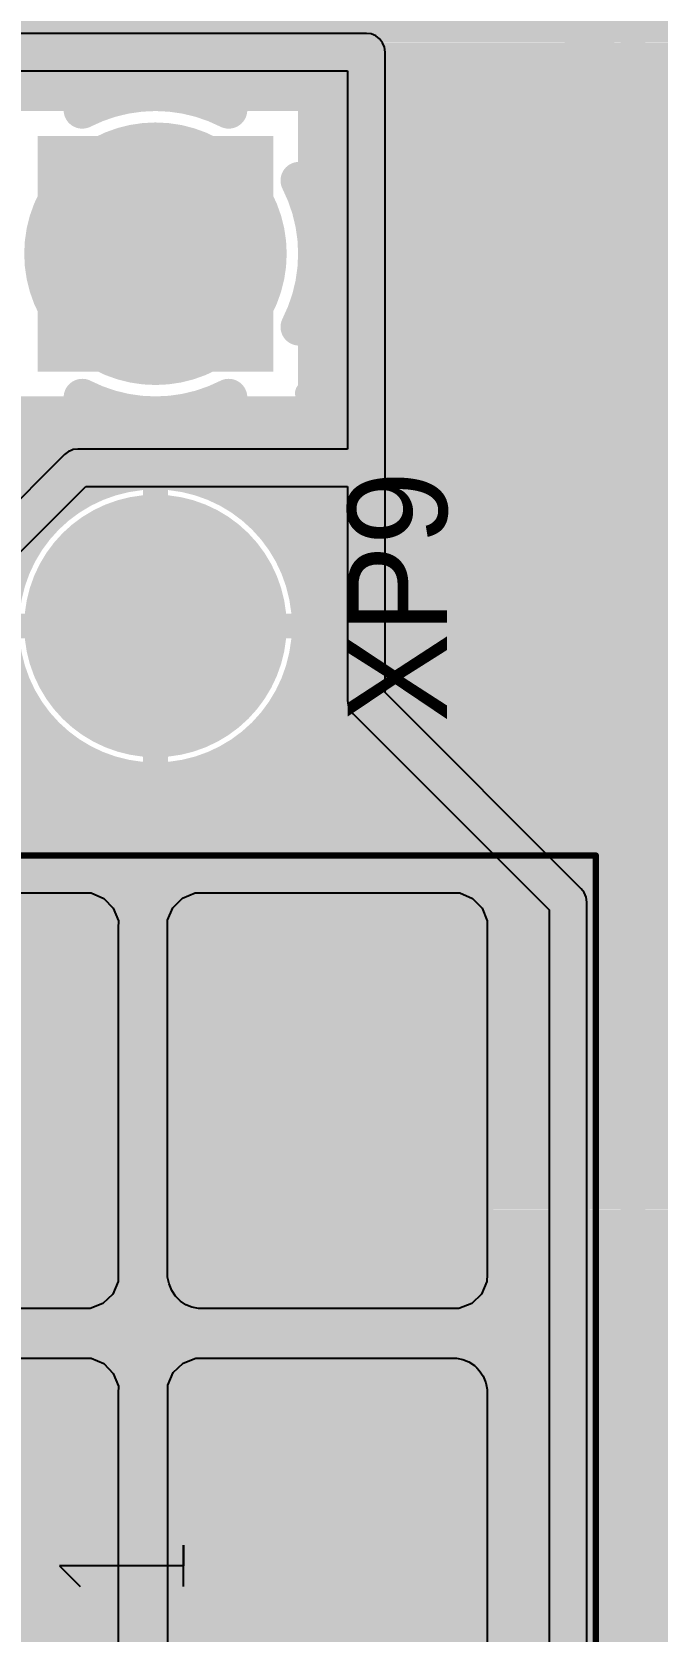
# Model space of a CAD drawing. Header units: millimetres. Extents: x 0.11 to 5.67, y 0.55 to 4.24.
# Drawn here: x 2.171 to 2.37, y 3.452 to 3.959 of the extents above; entities that cross this region are included whole.
import ezdxf

# ---------------------------------------------------------------- set-up
doc = ezdxf.new("R2010")
doc.units = ezdxf.units.MM
doc.header["$MEASUREMENT"] = 0
for name, color, linetype in [('BottomLayer', 5, 'Continuous'), ('BottomSolder', 6, 'Continuous'), ('InternalPlane1', 76, 'Continuous'), ('InternalPlane2', 16, 'Continuous'), ('Mechanical1', 6, 'Continuous'), ('Mechanical3', 76, 'Continuous'), ('MultiLayer', 9, 'Continuous'), ('PadHoleLayer', 156, 'Continuous'), ('TopLayer', 1, 'Continuous'), ('TopOverlay', 2, 'Continuous'), ('TopPaste', 8, 'Continuous'), ('TopSolder', 216, 'Continuous'), ('ViaHoleLayer', 16, 'Continuous')]:
    doc.layers.add(name, color=color, linetype=linetype)

# ---------------------------------------------------------------- blocks, each defined once
blk = doc.blocks.new('MIF2X01PRP_43')
at = {"layer": 'BottomLayer', "const_width": 0.03543}
blk.add_lwpolyline([(-0.01772, 0.11811, 1), (0.01772, 0.11811, 1)], format="xyb", close=True, dxfattribs=at)
at = {"layer": 'BottomLayer'}
blk.add_solid([(-0.03543, -0.03543), (0.03543, -0.03543), (-0.03543, 0.03543), (0.03543, 0.03543)], dxfattribs=at)
at = {"layer": 'BottomSolder', "const_width": 0.0374}
blk.add_lwpolyline([(-0.0187, 0.11811, 1), (0.0187, 0.11811, 1)], format="xyb", close=True, dxfattribs=at)
at = {"layer": 'BottomSolder'}
blk.add_solid([(-0.0374, -0.0374), (0.0374, -0.0374), (-0.0374, 0.0374), (0.0374, 0.0374)], dxfattribs=at)
at = {"layer": 'InternalPlane1', "const_width": 0.04165}
for points in [[(-0.02083, 0.11811, 1), (0.02083, 0.11811, 1)], [(-0.02083, 0, 1), (0.02083, 0, 1)]]:
    blk.add_lwpolyline(points, format="xyb", close=True, dxfattribs=at)
at = {"layer": 'InternalPlane2', "const_width": 0.01181}
for points in [[(-0.02324, 0.16371, -0.240079), (0.02324, 0.16371)], [(-0.0456, 0.09487, -0.240079), (-0.0456, 0.14135)], [(0.02324, 0.07251, -0.240079), (-0.02324, 0.07251)], [(-0.02324, 0.0456, -0.240079), (0.02324, 0.0456)], [(-0.0456, -0.02324, -0.240079), (-0.0456, 0.02324)], [(0.02324, -0.0456, -0.240079), (-0.02324, -0.0456)]]:
    blk.add_lwpolyline(points, format="xyb", dxfattribs=at)
at = {"layer": 'InternalPlane2', "const_width": 0.00591}
for points in [[(-0.02619, 0.16371, 1), (-0.02028, 0.16371, 1)], [(0.02028, 0.16371, 1), (0.02619, 0.16371, 1)], [(-0.04856, 0.14135, 1), (-0.04265, 0.14135, 1)], [(-0.04856, 0.09487, 1), (-0.04265, 0.09487, 1)], [(-0.02619, 0.07251, 1), (-0.02028, 0.07251, 1)], [(0.02028, 0.07251, 1), (0.02619, 0.07251, 1)], [(-0.02619, 0.0456, 1), (-0.02028, 0.0456, 1)], [(0.02028, 0.0456, 1), (0.02619, 0.0456, 1)], [(-0.04856, 0.02324, 1), (-0.04265, 0.02324, 1)], [(-0.04856, -0.02324, 1), (-0.04265, -0.02324, 1)], [(-0.02619, -0.0456, 1), (-0.02028, -0.0456, 1)], [(0.02028, -0.0456, 1), (0.02619, -0.0456, 1)]]:
    blk.add_lwpolyline(points, format="xyb", close=True, dxfattribs=at)
at = {"layer": 'MultiLayer', "const_width": 0.03543}
blk.add_lwpolyline([(-0.01772, 0.11811, 1), (0.01772, 0.11811, 1)], format="xyb", close=True, dxfattribs=at)
at = {"layer": 'MultiLayer'}
blk.add_solid([(-0.03543, -0.03543), (0.03543, -0.03543), (-0.03543, 0.03543), (0.03543, 0.03543)], dxfattribs=at)
at = {"layer": 'PadHoleLayer', "const_width": 0.02165}
for points in [[(-0.01083, 0.11811, 1), (0.01083, 0.11811, 1)], [(-0.01083, 0, 1), (0.01083, 0, 1)]]:
    blk.add_lwpolyline(points, format="xyb", close=True, dxfattribs=at)
at = {"layer": 'TopLayer', "const_width": 0.03543}
blk.add_lwpolyline([(-0.01772, 0.11811, 1), (0.01772, 0.11811, 1)], format="xyb", close=True, dxfattribs=at)
at = {"layer": 'TopLayer'}
blk.add_solid([(-0.03543, -0.03543), (0.03543, -0.03543), (-0.03543, 0.03543), (0.03543, 0.03543)], dxfattribs=at)
at = {"layer": 'TopOverlay', "const_width": 0.00787}
for points in [[(-0.14173, 0.04429), (-0.14173, -0.34941)], [(-0.04823, 0.04429), (-0.14173, 0.04429)]]:
    blk.add_lwpolyline(points, dxfattribs=at)
at = {"layer": 'TopOverlay', "const_width": 0.00394}
for points in [[(-0.1437, 0.04429, 1), (-0.13976, 0.04429, 1)], [(-0.1437, 0.04429, 1), (-0.13976, 0.04429, 1)], [(-0.0502, 0.04429, 1), (-0.04626, 0.04429, 1)]]:
    blk.add_lwpolyline(points, format="xyb", close=True, dxfattribs=at)
at = {"layer": 'TopSolder', "const_width": 0.0374}
blk.add_lwpolyline([(-0.0187, 0.11811, 1), (0.0187, 0.11811, 1)], format="xyb", close=True, dxfattribs=at)
at = {"layer": 'TopSolder'}
blk.add_solid([(-0.0374, -0.0374), (0.0374, -0.0374), (-0.0374, 0.0374), (0.0374, 0.0374)], dxfattribs=at)
blk = doc.blocks.new('D_PAK_TO_252AA__55')
at = {"layer": 'Mechanical1', "const_width": 0.00197}
for points in [[(-0.23031, 0.1437), (0.23031, 0.1437)], [(-0.23031, 0.1437), (-0.23031, -0.1437)], [(0.23031, 0.1437), (0.23031, -0.1437)], [(-0.23031, -0.1437), (0.23031, -0.1437)]]:
    blk.add_lwpolyline(points, dxfattribs=at)
at = {"layer": 'Mechanical1', "const_width": 0.000984}
for points in [[(-0.23081, 0.1437, 1), (-0.22982, 0.1437, 1)], [(-0.23081, 0.1437, 1), (-0.22982, 0.1437, 1)], [(0.22982, 0.1437, 1), (0.23081, 0.1437, 1)], [(0.22982, 0.1437, 1), (0.23081, 0.1437, 1)], [(-0.23081, -0.1437, 1), (-0.22982, -0.1437, 1)], [(-0.23081, -0.1437, 1), (-0.22982, -0.1437, 1)], [(0.22982, -0.1437, 1), (0.23081, -0.1437, 1)], [(0.22982, -0.1437, 1), (0.23081, -0.1437, 1)]]:
    blk.add_lwpolyline(points, format="xyb", close=True, dxfattribs=at)
at = {"layer": 'Mechanical3'}
for p, q in [((-0.11319, 0.02656), (-0.11319, 0.00032)), ((-0.08695, 0.00032), (-0.08695, 0.02656)), ((-0.07383, 0.02656), (-0.04759, 0.02656)), ((-0.04759, 0.02656), (-0.06071, 0.02656)), ((-0.06071, 0.02656), (-0.06071, -0.0128)), ((-0.02791, 0.02656), (-0.03447, 0.02)), ((-0.02791, -0.0128), (-0.02791, 0.02656)), ((0.00488, 0.02656), (-0.00168, 0.02)), ((0.00488, -0.0128), (0.00488, 0.02656)), ((-0.11319, 0.00032), (-0.10007, -0.0128)), ((-0.10007, -0.0128), (-0.08695, 0.00032)), ((-0.03447, -0.0128), (-0.02136, -0.0128)), ((-0.02136, -0.0128), (-0.02791, -0.0128)), ((-0.00168, -0.0128), (0.01144, -0.0128)), ((0.01144, -0.0128), (0.00488, -0.0128))]:
    blk.add_line(p, q, dxfattribs=at)
at = {"layer": 'TopLayer', "const_width": 0.03937}
for points in [[(-0.15453, 0.08976), (-0.1998, 0.08976)], [(-0.15453, -0.08976), (-0.1998, -0.08976)]]:
    blk.add_lwpolyline(points, dxfattribs=at)
at = {"layer": 'TopLayer'}
for points, const_width in [([(-0.20965, 0.08976, 1), (-0.18996, 0.08976, 1)], 0.01969), ([(-0.16437, 0.08976, 1), (-0.14469, 0.08976, 1)], 0.01969), ([(-0.05556, 0.09833, 1), (-0.04464, 0.09833, 1)], 0.01093), ([(0.20212, 0.09833, 1), (0.21304, 0.09833, 1)], 0.01093), ([(-0.20965, -0.08976, 1), (-0.18996, -0.08976, 1)], 0.01969), ([(-0.16437, -0.08976, 1), (-0.14469, -0.08976, 1)], 0.01969), ([(-0.05556, -0.09833, 1), (-0.04464, -0.09833, 1)], 0.01093), ([(0.20212, -0.09833, 1), (0.21304, -0.09833, 1)], 0.01093)]:
    blk.add_lwpolyline(points, format="xyb", close=True, dxfattribs=dict(at, const_width=const_width))
for points in [[(-0.0501, -0.10925), (0.20758, -0.10925), (-0.0501, 0.10925), (0.20758, 0.10925)], [(-0.06102, -0.09833), (0.2185, -0.09833), (-0.06102, 0.09833), (0.2185, 0.09833)]]:
    blk.add_solid(points, dxfattribs=at)
at = {"layer": 'TopOverlay'}
for points, const_width in [([(-0.20374, 0.13189, 1), (-0.21358, 0.13189, 1)], 0.00984), ([(-0.21604, 0.13189, 1), (-0.21112, 0.13189, 1)], 0.00492), ([(-0.2062, 0.13189, 1), (-0.20128, 0.13189, 1)], 0.00492), ([(-0.12106, 0.13189, 1), (-0.11713, 0.13189, 1)], 0.00394), ([(-0.12106, 0.13189, 1), (-0.11713, 0.13189, 1)], 0.00394), ([(-0.07776, 0.13189, 1), (-0.07382, 0.13189, 1)], 0.00394), ([(-0.12106, -0.13189, 1), (-0.11713, -0.13189, 1)], 0.00394), ([(-0.12106, -0.13189, 1), (-0.11713, -0.13189, 1)], 0.00394), ([(-0.07776, -0.13189, 1), (-0.07382, -0.13189, 1)], 0.00394)]:
    blk.add_lwpolyline(points, format="xyb", close=True, dxfattribs=dict(at, const_width=const_width))
at = {"layer": 'TopOverlay', "const_width": 0.00787}
for points in [[(-0.11909, 0.13189), (-0.11909, -0.13189)], [(-0.11909, 0.13189), (-0.07579, 0.13189)], [(-0.11909, -0.13189), (-0.07579, -0.13189)]]:
    blk.add_lwpolyline(points, dxfattribs=at)
at = {"layer": 'TopPaste'}
for p, q in [((-0.05792, 0.10594), (-0.05713, 0.10673)), ((-0.05713, 0.10673), (-0.05528, 0.10797)), ((-0.05528, 0.10797), (-0.05323, 0.10882)), ((-0.05323, 0.10882), (-0.05105, 0.10925)), ((-0.05105, 0.10925), (-0.04994, 0.10925)), ((-0.04994, 0.10925), (-0.04993, 0.10925)), ((-0.04993, 0.10925), (0.06, 0.10925)), ((0.06, 0.10925), (0.06216, 0.10925)), ((0.06216, 0.10925), (0.06615, 0.1076)), ((0.06615, 0.1076), (0.06921, 0.10454)), ((0.08969, 0.10594), (0.09047, 0.10673)), ((0.09047, 0.10673), (0.09232, 0.10797)), ((0.09232, 0.10797), (0.09438, 0.10882)), ((0.09438, 0.10882), (0.09656, 0.10925)), ((0.09656, 0.10925), (0.09767, 0.10925)), ((0.09767, 0.10925), (0.09767, 0.10925)), ((0.09767, 0.10925), (0.2076, 0.10925)), ((0.2076, 0.10925), (0.20976, 0.10925)), ((0.20976, 0.10925), (0.21375, 0.1076)), ((0.21375, 0.1076), (0.21681, 0.10454)), ((-0.06103, 0.09948), (-0.06062, 0.10153)), ((-0.06062, 0.10153), (-0.05982, 0.10347)), ((-0.05982, 0.10347), (-0.05866, 0.1052)), ((-0.05866, 0.1052), (-0.05792, 0.10594)), ((-0.05792, 0.10594), (-0.05792, 0.10594)), ((0.06921, 0.10454), (0.07086, 0.10055)), ((0.08658, 0.09948), (0.08698, 0.10153)), ((0.08698, 0.10153), (0.08778, 0.10347)), ((0.08778, 0.10347), (0.08895, 0.1052)), ((0.08895, 0.1052), (0.08968, 0.10594)), ((0.08968, 0.10594), (0.08969, 0.10594)), ((0.21681, 0.10454), (0.21846, 0.10055)), ((-0.06103, 0.09844), (-0.06103, 0.09948)), ((-0.06103, 0.01898), (-0.06103, 0.09844)), ((0.07086, 0.10055), (0.07086, 0.09839)), ((0.07086, 0.09839), (0.07086, 0.09839)), ((0.07086, 0.09839), (0.07086, 0.01866)), ((0.08657, 0.01898), (0.08658, 0.09844)), ((0.08658, 0.09844), (0.08658, 0.09948)), ((0.21846, 0.10055), (0.21846, 0.09839)), ((0.21846, 0.09839), (0.21847, 0.09839)), ((0.21847, 0.09839), (0.21847, 0.01866)), ((-0.06106, 0.0168), (-0.06103, 0.01898)), ((-0.05947, 0.01276), (-0.06106, 0.0168)), ((-0.06103, 0.01898), (-0.06103, 0.01898)), ((0.07083, 0.01648), (0.06911, 0.01249)), ((0.07086, 0.01866), (0.07083, 0.01648)), ((0.08654, 0.0168), (0.08657, 0.01898)), ((0.08814, 0.01276), (0.08654, 0.0168)), ((0.08657, 0.01898), (0.08657, 0.01898)), ((0.21843, 0.01648), (0.21671, 0.01249)), ((0.21847, 0.01866), (0.21843, 0.01648)), ((-0.05644, 0.00964), (-0.05947, 0.01276)), ((0.06911, 0.01249), (0.06598, 0.00945)), ((0.09116, 0.00964), (0.08814, 0.01276)), ((0.21671, 0.01249), (0.21359, 0.00945)), ((-0.05245, 0.00791), (-0.05644, 0.00964)), ((-0.05028, 0.00788), (-0.05245, 0.00791)), ((0.05976, 0.00788), (-0.05028, 0.00788)), ((0.06194, 0.00784), (0.05976, 0.00788)), ((0.05976, 0.00788), (0.05976, 0.00788)), ((0.06598, 0.00945), (0.06194, 0.00784)), ((0.09515, 0.00791), (0.09116, 0.00964)), ((0.09732, 0.00788), (0.09515, 0.00791)), ((0.20736, 0.00788), (0.09732, 0.00788)), ((0.20954, 0.00784), (0.20736, 0.00788)), ((0.20736, 0.00788), (0.20736, 0.00788)), ((0.21359, 0.00945), (0.20954, 0.00784)), ((-0.05931, -0.01245), (-0.05618, -0.00941)), ((-0.05618, -0.00941), (-0.05214, -0.0078)), ((-0.05214, -0.0078), (-0.04996, -0.00784)), ((-0.04996, -0.00784), (-0.04996, -0.00784)), ((-0.04996, -0.00784), (0.06008, -0.00784)), ((0.06008, -0.00784), (0.06225, -0.00787)), ((0.06225, -0.00787), (0.06624, -0.0096)), ((0.06624, -0.0096), (0.06926, -0.01272)), ((0.09047, -0.01033), (0.09232, -0.00909)), ((0.09232, -0.00909), (0.09438, -0.00824)), ((0.09438, -0.00824), (0.09656, -0.00781)), ((0.09656, -0.00781), (0.09767, -0.00781)), ((0.09767, -0.00781), (0.09767, -0.0078)), ((0.09767, -0.0078), (0.2076, -0.0078)), ((0.2076, -0.0078), (0.20976, -0.0078)), ((0.20976, -0.0078), (0.21375, -0.00946)), ((0.21375, -0.00946), (0.21681, -0.01251)), ((-0.06103, -0.01644), (-0.05931, -0.01245)), ((0.06926, -0.01272), (0.07086, -0.01676)), ((0.08698, -0.01552), (0.08778, -0.01359)), ((0.08778, -0.01359), (0.08895, -0.01185)), ((0.08895, -0.01185), (0.08968, -0.01111)), ((0.08968, -0.01111), (0.08969, -0.01111)), ((0.08969, -0.01111), (0.09047, -0.01033)), ((0.21681, -0.01251), (0.21846, -0.01651)), ((-0.06106, -0.01862), (-0.06103, -0.01644)), ((-0.06106, -0.09835), (-0.06106, -0.01862)), ((0.07086, -0.01676), (0.07083, -0.01894)), ((0.07083, -0.01894), (0.07083, -0.01894)), ((0.07083, -0.01894), (0.07083, -0.0984)), ((0.08657, -0.09808), (0.08658, -0.01862)), ((0.08658, -0.01757), (0.08698, -0.01552)), ((0.08658, -0.01862), (0.08658, -0.01757)), ((0.21846, -0.01651), (0.21846, -0.01867)), ((0.21846, -0.01867), (0.21847, -0.01867)), ((0.21847, -0.01867), (0.21847, -0.09839)), ((-0.06106, -0.10051), (-0.06106, -0.09835)), ((-0.06106, -0.09835), (-0.06106, -0.09835)), ((-0.05941, -0.1045), (-0.06106, -0.10051)), ((0.07083, -0.09944), (0.07042, -0.10149)), ((0.07083, -0.0984), (0.07083, -0.09944)), ((0.08654, -0.10025), (0.08657, -0.09808)), ((0.08814, -0.1043), (0.08654, -0.10025)), ((0.08657, -0.09808), (0.08657, -0.09808)), ((0.21843, -0.10057), (0.21671, -0.10457)), ((0.21847, -0.09839), (0.21843, -0.10057)), ((-0.05635, -0.10756), (-0.05941, -0.1045)), ((0.06772, -0.10591), (0.06693, -0.10669)), ((0.06846, -0.10516), (0.06772, -0.1059)), ((0.06772, -0.1059), (0.06772, -0.10591)), ((0.06962, -0.10343), (0.06846, -0.10516)), ((0.07042, -0.10149), (0.06962, -0.10343)), ((0.09116, -0.10742), (0.08814, -0.1043)), ((0.21671, -0.10457), (0.21359, -0.10761)), ((-0.05236, -0.10921), (-0.05635, -0.10756)), ((-0.0502, -0.10921), (-0.05236, -0.10921)), ((0.05973, -0.10921), (-0.0502, -0.10921)), ((0.06085, -0.10921), (0.05973, -0.10921)), ((0.05973, -0.10921), (0.05973, -0.10921)), ((0.06303, -0.10878), (0.06085, -0.10921)), ((0.06508, -0.10793), (0.06303, -0.10878)), ((0.06693, -0.10669), (0.06508, -0.10793)), ((0.09515, -0.10915), (0.09116, -0.10742)), ((0.09732, -0.10918), (0.09515, -0.10915)), ((0.20736, -0.10918), (0.09732, -0.10918)), ((0.20954, -0.10921), (0.20736, -0.10918)), ((0.20736, -0.10918), (0.20736, -0.10918)), ((0.21359, -0.10761), (0.20954, -0.10921))]:
    blk.add_line(p, q, dxfattribs=at)
at = {"layer": 'TopPaste', "const_width": 0.04535}
for points in [[(-0.15453, 0.08976), (-0.1998, 0.08976)], [(-0.15453, -0.08976), (-0.1998, -0.08976)]]:
    blk.add_lwpolyline(points, dxfattribs=at)
at = {"layer": 'TopPaste', "const_width": 0.02268}
for points in [[(-0.21114, 0.08976, 1), (-0.18846, 0.08976, 1)], [(-0.16587, 0.08976, 1), (-0.14319, 0.08976, 1)], [(-0.21114, -0.08976, 1), (-0.18846, -0.08976, 1)], [(-0.16587, -0.08976, 1), (-0.14319, -0.08976, 1)]]:
    blk.add_lwpolyline(points, format="xyb", close=True, dxfattribs=at)
at = {"layer": 'TopSolder', "const_width": 0.04331}
for points in [[(-0.15453, 0.08976), (-0.1998, 0.08976)], [(-0.15453, -0.08976), (-0.1998, -0.08976)]]:
    blk.add_lwpolyline(points, dxfattribs=at)
at = {"layer": 'TopSolder'}
for points, const_width in [([(-0.21063, 0.08976, 1), (-0.18898, 0.08976, 1)], 0.02165), ([(-0.16535, 0.08976, 1), (-0.1437, 0.08976, 1)], 0.02165), ([(-0.05655, 0.09833, 1), (-0.04365, 0.09833, 1)], 0.01289), ([(0.20113, 0.09833, 1), (0.21403, 0.09833, 1)], 0.01289), ([(-0.21063, -0.08976, 1), (-0.18898, -0.08976, 1)], 0.02165), ([(-0.16535, -0.08976, 1), (-0.1437, -0.08976, 1)], 0.02165), ([(-0.05655, -0.09833, 1), (-0.04365, -0.09833, 1)], 0.01289), ([(0.20113, -0.09833, 1), (0.21403, -0.09833, 1)], 0.01289)]:
    blk.add_lwpolyline(points, format="xyb", close=True, dxfattribs=dict(at, const_width=const_width))
for points in [[(-0.0501, -0.11122), (0.20758, -0.11122), (-0.0501, 0.11122), (0.20758, 0.11122)], [(-0.06299, -0.09833), (0.22047, -0.09833), (-0.06299, 0.09833), (0.22047, 0.09833)]]:
    blk.add_solid(points, dxfattribs=at)

msp = doc.modelspace()

# ---------------------------------------------------------------- linework, layer by layer
at = {"layer": 'BottomLayer', "const_width": 0.00787}
for points in [[(0.96036, 3.95964), (2.50595, 3.95964)], [(0.95572, 3.95176), (2.50921, 3.95176)], [(0.95029, 3.94389), (2.51451, 3.94389)], [(2.16142, 3.93799), (2.25984, 3.93799)], [(2.25984, 3.83957), (2.25984, 3.93799)], [(2.25984, 3.93601), (2.52306, 3.93601)], [(2.25984, 3.92814), (2.54288, 3.92814)], [(2.25984, 3.92027), (3.05989, 3.92027)], [(2.25984, 3.91239), (3.05643, 3.91239)], [(2.25984, 3.90452), (3.05458, 3.90452)], [(2.25984, 3.89664), (3.05416, 3.89664)], [(2.25984, 3.88877), (2.56761, 3.88877)], [(2.25984, 3.8809), (2.5441, 3.8809)], [(2.25984, 3.87302), (2.53206, 3.87302)], [(2.25984, 3.86515), (2.52359, 3.86515)], [(2.25984, 3.85727), (2.51721, 3.85727)], [(2.25984, 3.8494), (2.51233, 3.8494)], [(2.16142, 3.83957), (2.25984, 3.83957)], [(2.25984, 3.84153), (2.50865, 3.84153)], [(1.04626, 3.83365), (2.50598, 3.83365)], [(1.04626, 3.82578), (2.50422, 3.82578)], [(1.86224, 3.8179), (2.19682, 3.8179)], [(2.22444, 3.8179), (2.50331, 3.8179)], [(1.87797, 3.81003), (2.18109, 3.81003)], [(2.24017, 3.81003), (2.50321, 3.81003)], [(1.88625, 3.80216), (2.17281, 3.80216)], [(2.24845, 3.80216), (2.50392, 3.80216)], [(2.25381, 3.79428), (2.50546, 3.79428)], [(2.25726, 3.78641), (2.5079, 3.78641)], [(2.25921, 3.77853), (2.51132, 3.77853)], [(2.25984, 3.77066), (2.51587, 3.77066)], [(2.25921, 3.76279), (2.52184, 3.76279)], [(2.25725, 3.75491), (2.52971, 3.75491)], [(2.2538, 3.74704), (2.44941, 3.74704)], [(2.13628, 3.73916), (2.17282, 3.73916)], [(2.24844, 3.73916), (2.43332, 3.73916)], [(2.14395, 3.73129), (2.18111, 3.73129)], [(2.24015, 3.73129), (2.4243, 3.73129)], [(2.14739, 3.72342), (2.19688, 3.72342)], [(2.22438, 3.72342), (2.41818, 3.72342)], [(2.14764, 3.71554), (2.41393, 3.71554)], [(2.14764, 3.70767), (2.41112, 3.70767)], [(2.14764, 3.69979), (2.40953, 3.69979)], [(2.14764, 3.69192), (2.40906, 3.69192)], [(2.14764, 3.68405), (2.40968, 3.68405)], [(2.14764, 3.67617), (2.41143, 3.67617)], [(2.14764, 3.6683), (2.41442, 3.6683)], [(2.14764, 3.66042), (2.41889, 3.66042)], [(2.17101, 3.65255), (2.19356, 3.65255)], [(2.21924, 3.65255), (2.23982, 3.65255)], [(2.2655, 3.65255), (2.42532, 3.65255)], [(2.17942, 3.64468), (2.18515, 3.64468)], [(2.22765, 3.64468), (2.23141, 3.64468)], [(2.27391, 3.64468), (2.4349, 3.64468)], [(2.27744, 3.6368), (2.45344, 3.6368)], [(2.2782, 3.62893), (2.75709, 3.62893)], [(2.27648, 3.62105), (2.75709, 3.62105)], [(2.17709, 3.61318), (2.18748, 3.61318)], [(2.22532, 3.61318), (2.23374, 3.61318)], [(2.27158, 3.61318), (2.75709, 3.61318)], [(2.16312, 3.60531), (2.20145, 3.60531)], [(2.21135, 3.60531), (2.24771, 3.60531)], [(2.25761, 3.60531), (2.66382, 3.60531)], [(2.14764, 3.59743), (2.65053, 3.59743)], [(2.14764, 3.58956), (2.64326, 3.58956)], [(2.16914, 3.58168), (2.19543, 3.58168)], [(2.21737, 3.58168), (2.24169, 3.58168)], [(2.26363, 3.58168), (2.63868, 3.58168)], [(2.17872, 3.57381), (2.18585, 3.57381)], [(2.22695, 3.57381), (2.23211, 3.57381)], [(2.27321, 3.57381), (2.63596, 3.57381)], [(2.27716, 3.56594), (2.63474, 3.56594)], [(2.27824, 3.55806), (2.63491, 3.55806)], [(2.27684, 3.55019), (2.63649, 3.55019)], [(2.17794, 3.54231), (2.18663, 3.54231)], [(2.22617, 3.54231), (2.23289, 3.54231)], [(2.27243, 3.54231), (2.63964, 3.54231)], [(2.16671, 3.53444), (2.19786, 3.53444)], [(2.21494, 3.53444), (2.24412, 3.53444)], [(2.2612, 3.53444), (2.64478, 3.53444)], [(2.10083, 3.52657), (2.65303, 3.52657)], [(2.09296, 3.51869), (2.67057, 3.51869)], [(2.17392, 3.51082), (2.19065, 3.51082)], [(2.22215, 3.51082), (2.23691, 3.51082)], [(2.26841, 3.51082), (4.86229, 3.51082)], [(2.18061, 3.50294), (2.18395, 3.50294)], [(2.2751, 3.50294), (2.61321, 3.50294)], [(2.27786, 3.49507), (2.60083, 3.49507)], [(2.27801, 3.4872), (2.59401, 3.4872)], [(2.2756, 3.47932), (2.58981, 3.47932)], [(2.17509, 3.47145), (2.18948, 3.47145)], [(2.22331, 3.47145), (2.23574, 3.47145)], [(2.26957, 3.47145), (2.58745, 3.47145)], [(0.72047, 3.46357), (2.58662, 3.46357)], [(0.72047, 3.4557), (2.58723, 3.4557)], [(0.72047, 3.44783), (2.58936, 3.44783)]]:
    msp.add_lwpolyline(points, dxfattribs=at)
at = {"layer": 'BottomLayer'}
for points, const_width in [([(2.25787, 3.93799, 1), (2.26181, 3.93799, 1)], 0.00394), ([(2.25787, 3.93799, 1), (2.26181, 3.93799, 1)], 0.00394), ([(2.25787, 3.93601, 1), (2.26181, 3.93601, 1)], 0.00394), ([(2.25787, 3.92814, 1), (2.26181, 3.92814, 1)], 0.00394), ([(2.25787, 3.92027, 1), (2.26181, 3.92027, 1)], 0.00394), ([(2.25787, 3.91239, 1), (2.26181, 3.91239, 1)], 0.00394), ([(2.25787, 3.90452, 1), (2.26181, 3.90452, 1)], 0.00394), ([(2.25787, 3.89664, 1), (2.26181, 3.89664, 1)], 0.00394), ([(2.25787, 3.88877, 1), (2.26181, 3.88877, 1)], 0.00394), ([(2.25787, 3.8809, 1), (2.26181, 3.8809, 1)], 0.00394), ([(2.25787, 3.87302, 1), (2.26181, 3.87302, 1)], 0.00394), ([(2.25787, 3.86515, 1), (2.26181, 3.86515, 1)], 0.00394), ([(2.25787, 3.85727, 1), (2.26181, 3.85727, 1)], 0.00394), ([(2.25787, 3.8494, 1), (2.26181, 3.8494, 1)], 0.00394), ([(2.25787, 3.84153, 1), (2.26181, 3.84153, 1)], 0.00394), ([(2.25787, 3.83957, 1), (2.26181, 3.83957, 1)], 0.00394), ([(2.25787, 3.83957, 1), (2.26181, 3.83957, 1)], 0.00394), ([(2.25984, 3.77067, 1), (2.16142, 3.77067, 1)], 0.00787), ([(2.19485, 3.8179, 1), (2.19879, 3.8179, 1)], 0.00394), ([(2.22247, 3.8179, 1), (2.22641, 3.8179, 1)], 0.00394), ([(2.17912, 3.81003, 1), (2.18306, 3.81003, 1)], 0.00394), ([(2.2382, 3.81003, 1), (2.24214, 3.81003, 1)], 0.00394), ([(2.17084, 3.80216, 1), (2.17478, 3.80216, 1)], 0.00394), ([(2.24648, 3.80216, 1), (2.25042, 3.80216, 1)], 0.00394), ([(2.25184, 3.79428, 1), (2.25578, 3.79428, 1)], 0.00394), ([(2.25529, 3.78641, 1), (2.25923, 3.78641, 1)], 0.00394), ([(2.25724, 3.77853, 1), (2.26118, 3.77853, 1)], 0.00394), ([(2.25787, 3.77067, 1), (2.26181, 3.77067, 1)], 0.00394), ([(2.25787, 3.77066, 1), (2.26181, 3.77066, 1)], 0.00394), ([(2.25724, 3.76279, 1), (2.26118, 3.76279, 1)], 0.00394), ([(2.25528, 3.75491, 1), (2.25922, 3.75491, 1)], 0.00394), ([(2.25183, 3.74704, 1), (2.25577, 3.74704, 1)], 0.00394), ([(2.17086, 3.73916, 1), (2.17479, 3.73916, 1)], 0.00394), ([(2.24647, 3.73916, 1), (2.2504, 3.73916, 1)], 0.00394), ([(2.17915, 3.73129, 1), (2.18308, 3.73129, 1)], 0.00394), ([(2.23818, 3.73129, 1), (2.24211, 3.73129, 1)], 0.00394), ([(2.19491, 3.72342, 1), (2.19885, 3.72342, 1)], 0.00394), ([(2.22241, 3.72342, 1), (2.22635, 3.72342, 1)], 0.00394), ([(2.16904, 3.65255, 1), (2.17298, 3.65255, 1)], 0.00394), ([(2.19159, 3.65255, 1), (2.19553, 3.65255, 1)], 0.00394), ([(2.21727, 3.65255, 1), (2.22121, 3.65255, 1)], 0.00394), ([(2.23785, 3.65255, 1), (2.24179, 3.65255, 1)], 0.00394), ([(2.26353, 3.65255, 1), (2.26747, 3.65255, 1)], 0.00394), ([(2.17745, 3.64468, 1), (2.18139, 3.64468, 1)], 0.00394), ([(2.18318, 3.64468, 1), (2.18712, 3.64468, 1)], 0.00394), ([(2.22568, 3.64468, 1), (2.22961, 3.64468, 1)], 0.00394), ([(2.22944, 3.64468, 1), (2.23338, 3.64468, 1)], 0.00394), ([(2.27194, 3.64468, 1), (2.27587, 3.64468, 1)], 0.00394), ([(2.22756, 3.64136, 1), (2.2315, 3.64136, 1)], 0.00394), ([(2.22756, 3.64136, 1), (2.2315, 3.64136, 1)], 0.00394), ([(2.18032, 3.63898, 1), (2.18425, 3.63898, 1)], 0.00394), ([(2.18032, 3.63898, 1), (2.18425, 3.63898, 1)], 0.00394), ([(2.20049, 3.63041, 1), (2.2123, 3.63041, 1)], 0.01181), ([(2.24675, 3.63041, 1), (2.25856, 3.63041, 1)], 0.01181), ([(2.27547, 3.6368, 1), (2.27941, 3.6368, 1)], 0.00394), ([(2.27624, 3.62893, 1), (2.28017, 3.62893, 1)], 0.00394), ([(2.27628, 3.63041, 1), (2.28022, 3.63041, 1)], 0.00394), ([(2.27628, 3.63041, 1), (2.28022, 3.63041, 1)], 0.00394), ([(2.18032, 3.62185, 1), (2.18425, 3.62185, 1)], 0.00394), ([(2.18032, 3.62185, 1), (2.18425, 3.62185, 1)], 0.00394), ([(2.22756, 3.61946, 1), (2.2315, 3.61946, 1)], 0.00394), ([(2.22756, 3.61946, 1), (2.2315, 3.61946, 1)], 0.00394), ([(2.27451, 3.62105, 1), (2.27844, 3.62105, 1)], 0.00394), ([(2.17512, 3.61318, 1), (2.17906, 3.61318, 1)], 0.00394), ([(2.18551, 3.61318, 1), (2.18945, 3.61318, 1)], 0.00394), ([(2.22335, 3.61318, 1), (2.22728, 3.61318, 1)], 0.00394), ([(2.23177, 3.61318, 1), (2.23571, 3.61318, 1)], 0.00394), ([(2.26961, 3.61318, 1), (2.27354, 3.61318, 1)], 0.00394), ([(2.19948, 3.60531, 1), (2.20342, 3.60531, 1)], 0.00394), ([(2.20938, 3.60531, 1), (2.21332, 3.60531, 1)], 0.00394), ([(2.24574, 3.60531, 1), (2.24968, 3.60531, 1)], 0.00394), ([(2.25564, 3.60531, 1), (2.25958, 3.60531, 1)], 0.00394), ([(2.16717, 3.58168, 1), (2.17111, 3.58168, 1)], 0.00394), ([(2.19346, 3.58168, 1), (2.1974, 3.58168, 1)], 0.00394), ([(2.2154, 3.58168, 1), (2.21933, 3.58168, 1)], 0.00394), ([(2.23972, 3.58168, 1), (2.24366, 3.58168, 1)], 0.00394), ([(2.26166, 3.58168, 1), (2.26559, 3.58168, 1)], 0.00394), ([(2.17675, 3.57381, 1), (2.18069, 3.57381, 1)], 0.00394), ([(2.18388, 3.57381, 1), (2.18781, 3.57381, 1)], 0.00394), ([(2.22498, 3.57381, 1), (2.22892, 3.57381, 1)], 0.00394), ([(2.23014, 3.57381, 1), (2.23407, 3.57381, 1)], 0.00394), ([(2.27124, 3.57381, 1), (2.27518, 3.57381, 1)], 0.00394), ([(2.22756, 3.56951, 1), (2.2315, 3.56951, 1)], 0.00394), ([(2.22756, 3.56951, 1), (2.2315, 3.56951, 1)], 0.00394), ([(2.18032, 3.56713, 1), (2.18425, 3.56713, 1)], 0.00394), ([(2.18032, 3.56713, 1), (2.18425, 3.56713, 1)], 0.00394), ([(2.20049, 3.55856, 1), (2.2123, 3.55856, 1)], 0.01181), ([(2.24675, 3.55856, 1), (2.25856, 3.55856, 1)], 0.01181), ([(2.27519, 3.56594, 1), (2.27913, 3.56594, 1)], 0.00394), ([(2.27628, 3.55856, 1), (2.28022, 3.55856, 1)], 0.00394), ([(2.27628, 3.55856, 1), (2.28022, 3.55856, 1)], 0.00394), ([(2.27627, 3.55806, 1), (2.28021, 3.55806, 1)], 0.00394), ([(2.18032, 3.55, 1), (2.18425, 3.55, 1)], 0.00394), ([(2.18032, 3.55, 1), (2.18425, 3.55, 1)], 0.00394), ([(2.27487, 3.55019, 1), (2.27881, 3.55019, 1)], 0.00394), ([(2.22756, 3.54761, 1), (2.2315, 3.54761, 1)], 0.00394), ([(2.22756, 3.54761, 1), (2.2315, 3.54761, 1)], 0.00394), ([(2.17597, 3.54231, 1), (2.17991, 3.54231, 1)], 0.00394), ([(2.18466, 3.54231, 1), (2.1886, 3.54231, 1)], 0.00394), ([(2.2242, 3.54231, 1), (2.22814, 3.54231, 1)], 0.00394), ([(2.23092, 3.54231, 1), (2.23486, 3.54231, 1)], 0.00394), ([(2.27046, 3.54231, 1), (2.2744, 3.54231, 1)], 0.00394), ([(2.19589, 3.53444, 1), (2.19982, 3.53444, 1)], 0.00394), ([(2.21297, 3.53444, 1), (2.21691, 3.53444, 1)], 0.00394), ([(2.24215, 3.53444, 1), (2.24608, 3.53444, 1)], 0.00394), ([(2.25923, 3.53444, 1), (2.26317, 3.53444, 1)], 0.00394), ([(2.17195, 3.51082, 1), (2.17589, 3.51082, 1)], 0.00394), ([(2.18868, 3.51082, 1), (2.19261, 3.51082, 1)], 0.00394), ([(2.22018, 3.51082, 1), (2.22412, 3.51082, 1)], 0.00394), ([(2.23494, 3.51082, 1), (2.23887, 3.51082, 1)], 0.00394), ([(2.26644, 3.51082, 1), (2.27038, 3.51082, 1)], 0.00394), ([(2.17864, 3.50294, 1), (2.18258, 3.50294, 1)], 0.00394), ([(2.18199, 3.50294, 1), (2.18592, 3.50294, 1)], 0.00394), ([(2.27313, 3.50294, 1), (2.27707, 3.50294, 1)], 0.00394), ([(2.18032, 3.49922, 1), (2.18425, 3.49922, 1)], 0.00394), ([(2.18032, 3.49922, 1), (2.18425, 3.49922, 1)], 0.00394), ([(2.20049, 3.49065, 1), (2.2123, 3.49065, 1)], 0.01181), ([(2.22756, 3.5016, 1), (2.2315, 3.5016, 1)], 0.00394), ([(2.22756, 3.5016, 1), (2.2315, 3.5016, 1)], 0.00394), ([(2.24675, 3.49065, 1), (2.25856, 3.49065, 1)], 0.01181), ([(2.27589, 3.49507, 1), (2.27983, 3.49507, 1)], 0.00394), ([(2.27605, 3.4872, 1), (2.27998, 3.4872, 1)], 0.00394), ([(2.27628, 3.49065, 1), (2.28022, 3.49065, 1)], 0.00394), ([(2.27628, 3.49065, 1), (2.28022, 3.49065, 1)], 0.00394), ([(2.18032, 3.48208, 1), (2.18425, 3.48208, 1)], 0.00394), ([(2.18032, 3.48208, 1), (2.18425, 3.48208, 1)], 0.00394), ([(2.22756, 3.4797, 1), (2.2315, 3.4797, 1)], 0.00394), ([(2.22756, 3.4797, 1), (2.2315, 3.4797, 1)], 0.00394), ([(2.27364, 3.47932, 1), (2.27757, 3.47932, 1)], 0.00394), ([(2.17312, 3.47145, 1), (2.17705, 3.47145, 1)], 0.00394), ([(2.18751, 3.47145, 1), (2.19145, 3.47145, 1)], 0.00394), ([(2.22135, 3.47145, 1), (2.22528, 3.47145, 1)], 0.00394), ([(2.23377, 3.47145, 1), (2.23771, 3.47145, 1)], 0.00394), ([(2.26761, 3.47145, 1), (2.27154, 3.47145, 1)], 0.00394)]:
    msp.add_lwpolyline(points, format="xyb", close=True, dxfattribs=dict(at, const_width=const_width))
at = {"layer": 'BottomLayer', "const_width": 0.00787}
for points in [[(2.14764, 3.65374, -0.438683), (2.18228, 3.63898)], [(2.18228, 3.63898, -0.668884), (2.22953, 3.64136)], [(2.22953, 3.64136, -0.800211), (2.27825, 3.63041)], [(2.27825, 3.63041, -0.800211), (2.22953, 3.61946)], [(2.18228, 3.62185, -0.438683), (2.14764, 3.60709)], [(2.22953, 3.61946, -0.668884), (2.18228, 3.62185)], [(2.14764, 3.58189, -0.438683), (2.18228, 3.56713)], [(2.18228, 3.56713, -0.668884), (2.22953, 3.56951)], [(2.22953, 3.56951, -0.800211), (2.27825, 3.55856)], [(2.18228, 3.55, -0.838222), (2.13258, 3.55831)], [(2.27825, 3.55856, -0.800211), (2.22953, 3.54761)], [(2.22953, 3.54761, -0.668884), (2.18228, 3.55)], [(2.18228, 3.48208, -5.802349), (2.18228, 3.49922)], [(2.18228, 3.49922, -0.668884), (2.22953, 3.5016)], [(2.22953, 3.5016, -0.800211), (2.27825, 3.49065)], [(2.27825, 3.49065, -0.800211), (2.22953, 3.4797)], [(2.22953, 3.4797, -0.668884), (2.18228, 3.48208)]]:
    msp.add_lwpolyline(points, format="xyb", dxfattribs=at)
at = {"layer": 'InternalPlane1', "const_width": 0.02591}
for points in [[(2.14522, 3.63041, 1), (2.17112, 3.63041, 1)], [(2.19345, 3.63041, 1), (2.21935, 3.63041, 1)], [(2.2397, 3.63041, 1), (2.26561, 3.63041, 1)], [(2.14522, 3.55856, 1), (2.17112, 3.55856, 1)], [(2.19345, 3.55856, 1), (2.21935, 3.55856, 1)], [(2.2397, 3.55856, 1), (2.26561, 3.55856, 1)], [(2.14522, 3.49065, 1), (2.17112, 3.49065, 1)], [(2.19345, 3.49065, 1), (2.21935, 3.49065, 1)], [(2.2397, 3.49065, 1), (2.26561, 3.49065, 1)]]:
    msp.add_lwpolyline(points, format="xyb", close=True, dxfattribs=at)
at = {"layer": 'InternalPlane2'}
for p, q in [((2.27756, 3.95871), (1.00197, 3.95871)), ((2.2791, 3.95851), (2.27756, 3.95871)), ((2.28054, 3.95791), (2.2791, 3.95851)), ((2.28177, 3.95697), (2.28054, 3.95791)), ((2.28272, 3.95573), (2.28177, 3.95697)), ((2.28331, 3.9543), (2.28272, 3.95573)), ((2.28352, 3.95276), (2.28331, 3.9543)), ((2.28352, 3.74951), (2.28352, 3.95276)), ((2.01088, 3.9468), (2.2716, 3.9468)), ((2.2716, 3.9468), (2.2716, 3.82682)), ((2.18305, 3.82602), (2.18181, 3.82508)), ((2.18364, 3.82627), (2.18305, 3.82602)), ((2.18448, 3.82662), (2.18364, 3.82627)), ((2.18602, 3.82682), (2.18448, 3.82662)), ((2.2716, 3.82682), (2.18602, 3.82682)), ((2.18181, 3.82508), (2.09028, 3.73354)), ((2.10044, 3.72686), (2.18849, 3.81491)), ((2.18849, 3.81491), (2.2716, 3.81491)), ((2.2716, 3.81491), (2.2716, 3.74705)), ((2.2716, 3.74705), (2.27181, 3.74551)), ((2.27181, 3.74551), (2.27215, 3.74466)), ((2.27215, 3.74466), (2.2724, 3.74407)), ((2.34575, 3.68728), (2.28352, 3.74951)), ((2.2724, 3.74407), (2.27335, 3.74284)), ((2.27335, 3.74284), (2.33558, 3.6806)), ((2.34669, 3.68605), (2.34575, 3.68728)), ((2.34729, 3.68461), (2.34669, 3.68605)), ((2.34749, 3.68307), (2.34729, 3.68461)), ((2.33558, 3.6806), (2.33558, 3.43948)), ((2.34749, 3.43701), (2.34749, 3.68307))]:
    msp.add_line(p, q, dxfattribs=at)
at = {"layer": 'InternalPlane2', "const_width": 0.01181}
for points in [[(1.21654, 3.95276), (2.27756, 3.95276)], [(2.27756, 3.74705), (2.27756, 3.95276)], [(2.09449, 3.72933), (2.18602, 3.82087)], [(2.18602, 3.82087), (2.27756, 3.82087)], [(2.27756, 3.74705), (2.34154, 3.68307)], [(2.34154, 3.43701), (2.34154, 3.68307)]]:
    msp.add_lwpolyline(points, dxfattribs=at)
at = {"layer": 'InternalPlane2', "const_width": 0.00591}
for points in [[(2.27461, 3.95276, 1), (2.28051, 3.95276, 1)], [(2.27461, 3.95276, 1), (2.28051, 3.95276, 1)], [(2.18307, 3.82087, 1), (2.18898, 3.82087, 1)], [(2.18307, 3.82087, 1), (2.18898, 3.82087, 1)], [(2.27461, 3.82087, 1), (2.28051, 3.82087, 1)], [(2.27461, 3.74705, 1), (2.28051, 3.74705, 1)], [(2.27461, 3.74705, 1), (2.28051, 3.74705, 1)], [(2.33858, 3.68307, 1), (2.34449, 3.68307, 1)], [(2.33858, 3.68307, 1), (2.34449, 3.68307, 1)]]:
    msp.add_lwpolyline(points, format="xyb", close=True, dxfattribs=at)
at = {"layer": 'MultiLayer', "const_width": 0.01181}
for points in [[(2.20049, 3.63041, 1), (2.2123, 3.63041, 1)], [(2.24675, 3.63041, 1), (2.25856, 3.63041, 1)], [(2.20049, 3.55856, 1), (2.2123, 3.55856, 1)], [(2.24675, 3.55856, 1), (2.25856, 3.55856, 1)], [(2.20049, 3.49065, 1), (2.2123, 3.49065, 1)], [(2.24675, 3.49065, 1), (2.25856, 3.49065, 1)]]:
    msp.add_lwpolyline(points, format="xyb", close=True, dxfattribs=at)
at = {"layer": 'TopLayer', "const_width": 0.00787}
for points in [[(2.34449, 3.87205), (2.34449, 4.05512)], [(2.3622, 3.22854), (2.3622, 4.05512)], [(2.01083, 3.95964), (2.34449, 3.95964)], [(2.01083, 3.95176), (2.34449, 3.95176)], [(2.01083, 3.94389), (2.34449, 3.94389)], [(2.16142, 3.93799), (2.25984, 3.93799)], [(2.25984, 3.83957), (2.25984, 3.93799)], [(2.25984, 3.93601), (2.34449, 3.93601)], [(2.25984, 3.92814), (2.34449, 3.92814)], [(2.25984, 3.92027), (2.34449, 3.92027)], [(2.25984, 3.91239), (2.34449, 3.91239)], [(2.25984, 3.90452), (2.34449, 3.90452)], [(2.25984, 3.89664), (2.34449, 3.89664)], [(2.25984, 3.88877), (2.34449, 3.88877)], [(2.25984, 3.8809), (2.34449, 3.8809)], [(2.25984, 3.87302), (2.34449, 3.87302)], [(2.34449, 3.39173), (2.34449, 3.87205)], [(2.25984, 3.86515), (2.34449, 3.86515)], [(2.25984, 3.85727), (2.34449, 3.85727)], [(2.25984, 3.8494), (2.34449, 3.8494)], [(2.16142, 3.83957), (2.25984, 3.83957)], [(2.25984, 3.84153), (2.34449, 3.84153)], [(2.01083, 3.83365), (2.34449, 3.83365)], [(2.01083, 3.82578), (2.34449, 3.82578)], [(2.01083, 3.8179), (2.20969, 3.8179)], [(2.21157, 3.8179), (2.34449, 3.8179)], [(2.21063, 3.77067), (2.21063, 3.81398)], [(2.01083, 3.81003), (2.1845, 3.81003)], [(2.23676, 3.81003), (2.34449, 3.81003)], [(2.01083, 3.80216), (2.17541, 3.80216)], [(2.24585, 3.80216), (2.34449, 3.80216)], [(2.01083, 3.79428), (2.16971, 3.79428)], [(2.25155, 3.79428), (2.34449, 3.79428)], [(2.25518, 3.78641), (2.34449, 3.78641)], [(2.25721, 3.77853), (2.34449, 3.77853)], [(2.16732, 3.77067), (2.21063, 3.77067)], [(2.21063, 3.77067), (2.25394, 3.77067)], [(2.21063, 3.72736), (2.21063, 3.77067)], [(2.25787, 3.77066), (2.34449, 3.77066)], [(2.25721, 3.76279), (2.34449, 3.76279)], [(2.25517, 3.75491), (2.34449, 3.75491)], [(2.01083, 3.74704), (2.16972, 3.74704)], [(2.25154, 3.74704), (2.34449, 3.74704)], [(2.01083, 3.73916), (2.17542, 3.73916)], [(2.24584, 3.73916), (2.34449, 3.73916)], [(2.01083, 3.73129), (2.18453, 3.73129)], [(2.23673, 3.73129), (2.34449, 3.73129)], [(2.00981, 3.72342), (2.34449, 3.72342)], [(2.00438, 3.71554), (2.34449, 3.71554)], [(1.9965, 3.70767), (2.34449, 3.70767)], [(1.98863, 3.69979), (2.34449, 3.69979)], [(1.98075, 3.69192), (2.34449, 3.69192)], [(1.97288, 3.68405), (2.34449, 3.68405)], [(1.97065, 3.67617), (2.34449, 3.67617)], [(1.97067, 3.6683), (2.34449, 3.6683)], [(1.97067, 3.66042), (2.34449, 3.66042)], [(1.97067, 3.65255), (2.34449, 3.65255)], [(1.97067, 3.64468), (2.34449, 3.64468)], [(1.97067, 3.6368), (2.34449, 3.6368)], [(2.01059, 3.62893), (2.34449, 3.62893)], [(2.01944, 3.62105), (2.34449, 3.62105)], [(2.02404, 3.61318), (2.34449, 3.61318)], [(2.05381, 3.60531), (2.34449, 3.60531)], [(2.06122, 3.59743), (2.34449, 3.59743)], [(2.06513, 3.58956), (2.34449, 3.58956)], [(2.0668, 3.58168), (2.34449, 3.58168)], [(2.06656, 3.57381), (2.34449, 3.57381)], [(2.06438, 3.56594), (2.34449, 3.56594)], [(2.05978, 3.55806), (2.34449, 3.55806)], [(2.05092, 3.55019), (2.34449, 3.55019)], [(2.02165, 3.54231), (2.34449, 3.54231)], [(2.01582, 3.53444), (2.34449, 3.53444)], [(2.00341, 3.52657), (2.34449, 3.52657)], [(1.97067, 3.51869), (2.34449, 3.51869)], [(1.97067, 3.51082), (2.34449, 3.51082)], [(1.97067, 3.50294), (2.34449, 3.50294)], [(1.97067, 3.49507), (2.34449, 3.49507)], [(1.97067, 3.4872), (2.34449, 3.4872)], [(1.97067, 3.47932), (2.34449, 3.47932)], [(1.97067, 3.47145), (2.34449, 3.47145)], [(1.97067, 3.46357), (2.34449, 3.46357)], [(1.97067, 3.4557), (2.34449, 3.4557)], [(1.97067, 3.44783), (2.34449, 3.44783)]]:
    msp.add_lwpolyline(points, dxfattribs=at)
at = {"layer": 'TopLayer'}
for points, const_width in [([(2.34252, 3.95964, 1), (2.34646, 3.95964, 1)], 0.00394), ([(2.34252, 3.95176, 1), (2.34646, 3.95176, 1)], 0.00394), ([(2.34252, 3.94389, 1), (2.34646, 3.94389, 1)], 0.00394), ([(2.25787, 3.93799, 1), (2.26181, 3.93799, 1)], 0.00394), ([(2.25787, 3.93799, 1), (2.26181, 3.93799, 1)], 0.00394), ([(2.25787, 3.93601, 1), (2.26181, 3.93601, 1)], 0.00394), ([(2.34252, 3.93601, 1), (2.34646, 3.93601, 1)], 0.00394), ([(2.25787, 3.92814, 1), (2.26181, 3.92814, 1)], 0.00394), ([(2.34252, 3.92814, 1), (2.34646, 3.92814, 1)], 0.00394), ([(2.25787, 3.92027, 1), (2.26181, 3.92027, 1)], 0.00394), ([(2.34252, 3.92027, 1), (2.34646, 3.92027, 1)], 0.00394), ([(2.25787, 3.91239, 1), (2.26181, 3.91239, 1)], 0.00394), ([(2.34252, 3.91239, 1), (2.34646, 3.91239, 1)], 0.00394), ([(2.25787, 3.90452, 1), (2.26181, 3.90452, 1)], 0.00394), ([(2.34252, 3.90452, 1), (2.34646, 3.90452, 1)], 0.00394), ([(2.25787, 3.89664, 1), (2.26181, 3.89664, 1)], 0.00394), ([(2.34252, 3.89664, 1), (2.34646, 3.89664, 1)], 0.00394), ([(2.25787, 3.88877, 1), (2.26181, 3.88877, 1)], 0.00394), ([(2.34252, 3.88877, 1), (2.34646, 3.88877, 1)], 0.00394), ([(2.25787, 3.8809, 1), (2.26181, 3.8809, 1)], 0.00394), ([(2.34252, 3.8809, 1), (2.34646, 3.8809, 1)], 0.00394), ([(2.25787, 3.87302, 1), (2.26181, 3.87302, 1)], 0.00394), ([(2.34252, 3.87302, 1), (2.34646, 3.87302, 1)], 0.00394), ([(2.34252, 3.87205, 1), (2.34646, 3.87205, 1)], 0.00394), ([(2.34252, 3.87205, 1), (2.34646, 3.87205, 1)], 0.00394), ([(2.25787, 3.86515, 1), (2.26181, 3.86515, 1)], 0.00394), ([(2.34252, 3.86515, 1), (2.34646, 3.86515, 1)], 0.00394), ([(2.25787, 3.85727, 1), (2.26181, 3.85727, 1)], 0.00394), ([(2.34252, 3.85727, 1), (2.34646, 3.85727, 1)], 0.00394), ([(2.25787, 3.8494, 1), (2.26181, 3.8494, 1)], 0.00394), ([(2.34252, 3.8494, 1), (2.34646, 3.8494, 1)], 0.00394), ([(2.25787, 3.84153, 1), (2.26181, 3.84153, 1)], 0.00394), ([(2.25787, 3.83957, 1), (2.26181, 3.83957, 1)], 0.00394), ([(2.25787, 3.83957, 1), (2.26181, 3.83957, 1)], 0.00394), ([(2.34252, 3.84153, 1), (2.34646, 3.84153, 1)], 0.00394), ([(2.34252, 3.83365, 1), (2.34646, 3.83365, 1)], 0.00394), ([(2.34252, 3.82578, 1), (2.34646, 3.82578, 1)], 0.00394), ([(2.25787, 3.77067, 1), (2.16339, 3.77067, 1)], 0.00787), ([(2.20772, 3.8179, 1), (2.21166, 3.8179, 1)], 0.00394), ([(2.2096, 3.8179, 1), (2.21354, 3.8179, 1)], 0.00394), ([(2.34252, 3.8179, 1), (2.34646, 3.8179, 1)], 0.00394), ([(2.20866, 3.81398, 1), (2.2126, 3.81398, 1)], 0.00394), ([(2.18253, 3.81003, 1), (2.18647, 3.81003, 1)], 0.00394), ([(2.23479, 3.81003, 1), (2.23873, 3.81003, 1)], 0.00394), ([(2.34252, 3.81003, 1), (2.34646, 3.81003, 1)], 0.00394), ([(2.17344, 3.80216, 1), (2.17738, 3.80216, 1)], 0.00394), ([(2.24388, 3.80216, 1), (2.24782, 3.80216, 1)], 0.00394), ([(2.34252, 3.80216, 1), (2.34646, 3.80216, 1)], 0.00394), ([(2.16774, 3.79428, 1), (2.17168, 3.79428, 1)], 0.00394), ([(2.24958, 3.79428, 1), (2.25352, 3.79428, 1)], 0.00394), ([(2.34252, 3.79428, 1), (2.34646, 3.79428, 1)], 0.00394), ([(2.25321, 3.78641, 1), (2.25714, 3.78641, 1)], 0.00394), ([(2.34252, 3.78641, 1), (2.34646, 3.78641, 1)], 0.00394), ([(2.25525, 3.77853, 1), (2.25918, 3.77853, 1)], 0.00394), ([(2.34252, 3.77853, 1), (2.34646, 3.77853, 1)], 0.00394), ([(2.20866, 3.77067, 1), (2.2126, 3.77067, 1)], 0.00394), ([(2.20866, 3.77067, 1), (2.2126, 3.77067, 1)], 0.00394), ([(2.20866, 3.77067, 1), (2.2126, 3.77067, 1)], 0.00394), ([(2.20866, 3.77067, 1), (2.2126, 3.77067, 1)], 0.00394), ([(2.25197, 3.77067, 1), (2.25591, 3.77067, 1)], 0.00394), ([(2.25591, 3.77067, 1), (2.25984, 3.77067, 1)], 0.00394), ([(2.25591, 3.77066, 1), (2.25984, 3.77066, 1)], 0.00394), ([(2.34252, 3.77066, 1), (2.34646, 3.77066, 1)], 0.00394), ([(2.25524, 3.76279, 1), (2.25918, 3.76279, 1)], 0.00394), ([(2.34252, 3.76279, 1), (2.34646, 3.76279, 1)], 0.00394), ([(2.2532, 3.75491, 1), (2.25714, 3.75491, 1)], 0.00394), ([(2.34252, 3.75491, 1), (2.34646, 3.75491, 1)], 0.00394), ([(2.16775, 3.74704, 1), (2.17169, 3.74704, 1)], 0.00394), ([(2.24957, 3.74704, 1), (2.25351, 3.74704, 1)], 0.00394), ([(2.34252, 3.74704, 1), (2.34646, 3.74704, 1)], 0.00394), ([(2.17346, 3.73916, 1), (2.17739, 3.73916, 1)], 0.00394), ([(2.24387, 3.73916, 1), (2.2478, 3.73916, 1)], 0.00394), ([(2.34252, 3.73916, 1), (2.34646, 3.73916, 1)], 0.00394), ([(2.18256, 3.73129, 1), (2.1865, 3.73129, 1)], 0.00394), ([(2.23476, 3.73129, 1), (2.2387, 3.73129, 1)], 0.00394), ([(2.34252, 3.73129, 1), (2.34646, 3.73129, 1)], 0.00394), ([(2.20866, 3.72736, 1), (2.2126, 3.72736, 1)], 0.00394), ([(2.34252, 3.72342, 1), (2.34646, 3.72342, 1)], 0.00394), ([(2.34252, 3.71554, 1), (2.34646, 3.71554, 1)], 0.00394), ([(2.34252, 3.70767, 1), (2.34646, 3.70767, 1)], 0.00394), ([(2.34252, 3.69979, 1), (2.34646, 3.69979, 1)], 0.00394), ([(2.34252, 3.69192, 1), (2.34646, 3.69192, 1)], 0.00394), ([(2.34252, 3.68405, 1), (2.34646, 3.68405, 1)], 0.00394), ([(2.34252, 3.67617, 1), (2.34646, 3.67617, 1)], 0.00394), ([(2.34252, 3.6683, 1), (2.34646, 3.6683, 1)], 0.00394), ([(2.34252, 3.66042, 1), (2.34646, 3.66042, 1)], 0.00394), ([(2.34252, 3.65255, 1), (2.34646, 3.65255, 1)], 0.00394), ([(2.34252, 3.64468, 1), (2.34646, 3.64468, 1)], 0.00394), ([(2.20049, 3.63041, 1), (2.2123, 3.63041, 1)], 0.01181), ([(2.24675, 3.63041, 1), (2.25856, 3.63041, 1)], 0.01181), ([(2.34252, 3.6368, 1), (2.34646, 3.6368, 1)], 0.00394), ([(2.34252, 3.62893, 1), (2.34646, 3.62893, 1)], 0.00394), ([(2.34252, 3.62105, 1), (2.34646, 3.62105, 1)], 0.00394), ([(2.34252, 3.61318, 1), (2.34646, 3.61318, 1)], 0.00394), ([(2.34252, 3.60531, 1), (2.34646, 3.60531, 1)], 0.00394), ([(2.34252, 3.59743, 1), (2.34646, 3.59743, 1)], 0.00394), ([(2.34252, 3.58956, 1), (2.34646, 3.58956, 1)], 0.00394), ([(2.34252, 3.58168, 1), (2.34646, 3.58168, 1)], 0.00394), ([(2.34252, 3.57381, 1), (2.34646, 3.57381, 1)], 0.00394), ([(2.20049, 3.55856, 1), (2.2123, 3.55856, 1)], 0.01181), ([(2.24675, 3.55856, 1), (2.25856, 3.55856, 1)], 0.01181), ([(2.34252, 3.56594, 1), (2.34646, 3.56594, 1)], 0.00394), ([(2.34252, 3.55806, 1), (2.34646, 3.55806, 1)], 0.00394), ([(2.34252, 3.55019, 1), (2.34646, 3.55019, 1)], 0.00394), ([(2.34252, 3.54231, 1), (2.34646, 3.54231, 1)], 0.00394), ([(2.34252, 3.53444, 1), (2.34646, 3.53444, 1)], 0.00394), ([(2.34252, 3.52657, 1), (2.34646, 3.52657, 1)], 0.00394), ([(2.34252, 3.51869, 1), (2.34646, 3.51869, 1)], 0.00394), ([(2.34252, 3.51082, 1), (2.34646, 3.51082, 1)], 0.00394), ([(2.34252, 3.50294, 1), (2.34646, 3.50294, 1)], 0.00394), ([(2.20049, 3.49065, 1), (2.2123, 3.49065, 1)], 0.01181), ([(2.24675, 3.49065, 1), (2.25856, 3.49065, 1)], 0.01181), ([(2.34252, 3.49507, 1), (2.34646, 3.49507, 1)], 0.00394), ([(2.34252, 3.4872, 1), (2.34646, 3.4872, 1)], 0.00394), ([(2.34252, 3.47932, 1), (2.34646, 3.47932, 1)], 0.00394), ([(2.34252, 3.47145, 1), (2.34646, 3.47145, 1)], 0.00394), ([(2.34252, 3.46357, 1), (2.34646, 3.46357, 1)], 0.00394), ([(2.34252, 3.4557, 1), (2.34646, 3.4557, 1)], 0.00394)]:
    msp.add_lwpolyline(points, format="xyb", close=True, dxfattribs=dict(at, const_width=const_width))
at = {"layer": 'ViaHoleLayer', "const_width": 0.00591}
for points in [[(2.20344, 3.63041, 1), (2.20935, 3.63041, 1)], [(2.2497, 3.63041, 1), (2.25561, 3.63041, 1)], [(2.20344, 3.55856, 1), (2.20935, 3.55856, 1)], [(2.2497, 3.55856, 1), (2.25561, 3.55856, 1)], [(2.20344, 3.49065, 1), (2.20935, 3.49065, 1)], [(2.2497, 3.49065, 1), (2.25561, 3.49065, 1)]]:
    msp.add_lwpolyline(points, format="xyb", close=True, dxfattribs=at)

# ---------------------------------------------------------------- block references
for name, p, rotation in [('MIF2X01PRP_43', (2.21063, 3.88878), 180), ('D_PAK_TO_252AA__55', (2.20669, 3.46752), 90)]:
    msp.add_blockref(name, p, dxfattribs=dict(rotation=rotation))

# ---------------------------------------------------------------- texts
at = {"layer": 'TopOverlay'}
msp.add_text('XP9', height=0.031496, rotation=90, dxfattribs=at).set_placement((2.30315, 3.74016))

doc.saveas('drawing.dxf')
